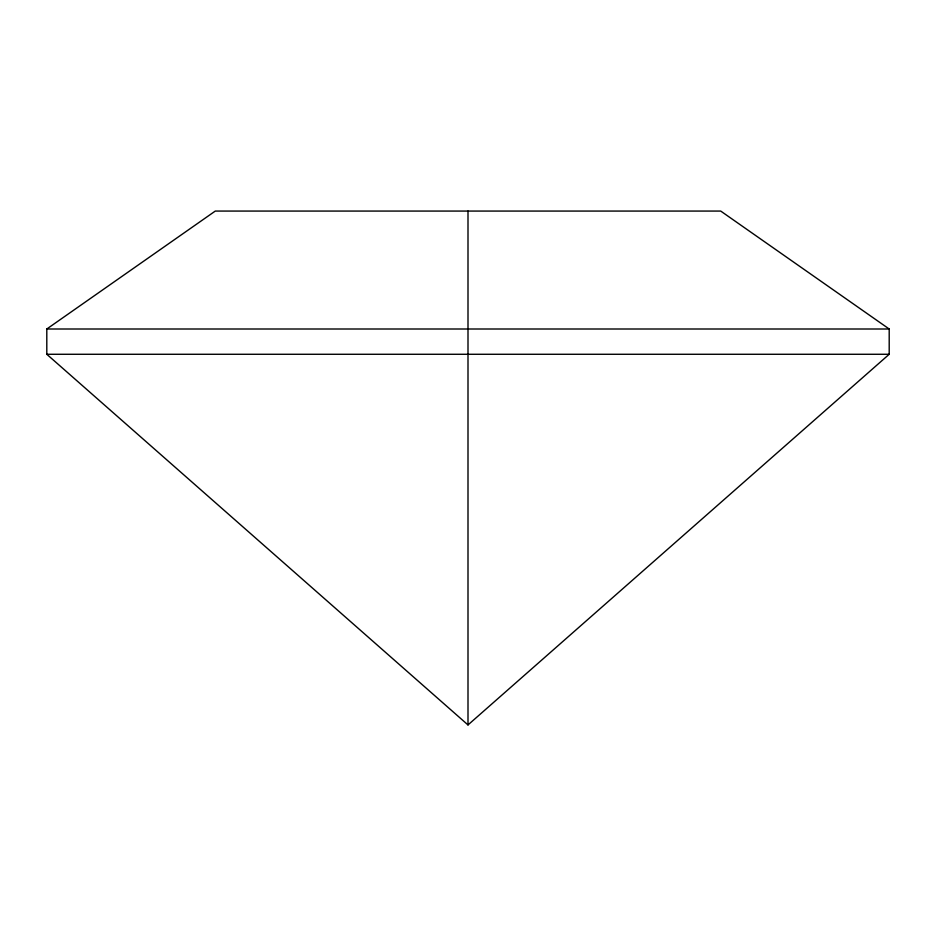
<?xml version="1.0" encoding="UTF-8"?>
<svg xmlns="http://www.w3.org/2000/svg" width="936" height="936" viewBox="0 0 936 936"><rect width="100%" height="100%" fill="white"/><g stroke="black" fill="none" stroke-linecap="round" stroke-linejoin="round"><path stroke-width="1.4" d="M468 724.932L889.2 354.276L889.2 329.004L720.72 211.068L215.28 211.068L46.8 329.004L46.8 354.276L468 724.932L468 211.068M46.8 329.004L889.2 329.004M46.8 354.276L889.2 354.276"/></g></svg>
